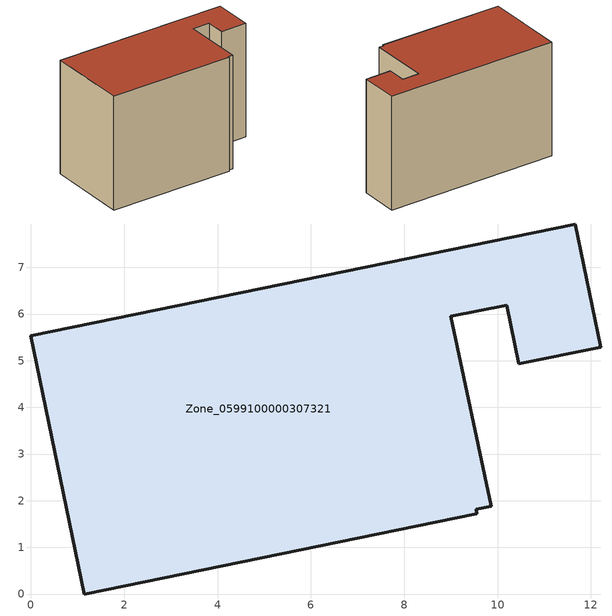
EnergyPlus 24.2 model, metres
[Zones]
Zone_0599100000307321
 floor ground (C_G): 10.2,6.19 9,5.95 9.87,1.88 9.55,1.82 9.56,1.72 1.14,0 0,5.53 11.67,7.93 12.21,5.29 10.45,4.93 z0
 wall outside (C_F): 11.67,7.93 0,5.53 1.14,0 9.56,1.72 9.55,1.82 9.87,1.88 9,5.95 10.2,6.19 10.45,4.93 12.21,5.29 11.67,7.93 z0:7.88
 roof outside (C_R): 9.87,1.88 9,5.95 10.2,6.19 10.45,4.93 12.21,5.29 11.67,7.93 0,5.53 1.14,0 9.56,1.72 9.55,1.82 z7.88
[BUILDING]
Pand.0599100000307321: North Axis=0; Terrain=City; Loads Convergence Tolerance Value=0.04; Temperature Convergence Tolerance Value=0.4; Solar Distribution=FullExterior; Maximum Number of Warmup Days=25; Minimum Number of Warmup Days=1
[Site:Location]
Rotterdam.The.Hague.AP_ZH_NLD Design_Conditions: Latitude=51.96; Longitude=4.45; Time Zone=1; Elevation=-4.5
[SITE:GROUNDTEMPERATURE:BUILDINGSURFACE]
18, 18, 18, 18, 18, 18, 18, 18, 18, 18, 18, 18
[MATERIAL] Thermal Absorptance=0.9; Solar Absorptance=0.7; Visible Absorptance=0.7
Name | Roughness | Thickness | Conductivity | Density | Specific Heat
G.TC.1975-1991 | MediumSmooth | 0.15 | 0.288461 | 540 | 1210
F.TC.1975-1991 | Rough | 0.3 | 0.230769 | 1920 | 840
R.TC.1975-1991 | MediumRough | 0.2 | 0.153846 | 1500 | 1000
[CONSTRUCTION]
C_G: G.TC.1975-1991
C_F: F.TC.1975-1991
C_R: R.TC.1975-1991
[ZONE]
Zone_0599100000307321: Type=1; Multiplier=1; Ceiling Height=Autocalculate; Volume=Autocalculate; Floor Area=autocalculate; Part of Total Floor Area=Yes
[ZONEINFILTRATION:DESIGNFLOWRATE]
Infil_Zone_0599100000307321: Zone or ZoneList or Space or SpaceList=Zone_0599100000307321; Schedule=AlwaysOn; Design Flow Rate Calculation Method=Flow/Area; Flow Rate per Floor Area=0.003; Constant Term Coefficient=1; Temperature Term Coefficient=0; Velocity Term Coefficient=0; Velocity Squared Term Coefficient=0
[HVACTEMPLATE:ZONE:IDEALLOADSAIRSYSTEM]
Zone_0599100000307321: Maximum Heating Supply Air Temperature=50; Minimum Cooling Supply Air Temperature=13; Maximum Heating Supply Air Humidity Ratio=0.0156; Minimum Cooling Supply Air Humidity Ratio=0.0077; Heating Limit=NoLimit; Cooling Limit=NoLimit; Dehumidification Control Type=ConstantSensibleHeatRatio; Cooling Sensible Heat Ratio=0.7; Dehumidification Setpoint=60; Humidification Control Type=None; Humidification Setpoint=30; Outdoor Air Method=None; Outdoor Air Flow Rate per Person=0.00944; Outdoor Air Flow Rate per Zone Floor Area=0; Outdoor Air Flow Rate per Zone=0; Demand Controlled Ventilation Type=None; Outdoor Air Economizer Type=NoEconomizer; Heat Recovery Type=None; Sensible Heat Recovery Effectiveness=0.7; Latent Heat Recovery Effectiveness=0.65
[ZONECONTROL:THERMOSTAT]
ThermostatControl_Zone_0599100000307321: Zone or ZoneList=Zone_0599100000307321; Control Type Schedule=DualSetpointControlType; Control 1=Thermostat_Zone_0599100000307321; Temperature Difference Between Cutout And Setpoint=0
[THERMOSTATSETPOINT:DUALSETPOINT]
Thermostat_Zone_0599100000307321: Heating Setpoint Temperature Schedule=HeatingSetpoint_Zone_0599100000307321; Cooling Setpoint Temperature Schedule=CoolingSetpoint_Zone_0599100000307321
[SCHEDULE:COMPACT]
HeatingSetpoint_Zone_0599100000307321: Through: 12/31, For: AllDays, Until: 24:00, 21
CoolingSetpoint_Zone_0599100000307321: Through: 12/31, For: AllDays, Until: 24:00, 24
DualSetpointControlType: Through: 12/31, For: AllDays, Until: 24:00, 4
AlwaysOn: Through: 12/31, For: AllDays, Until: 24:00, 1
